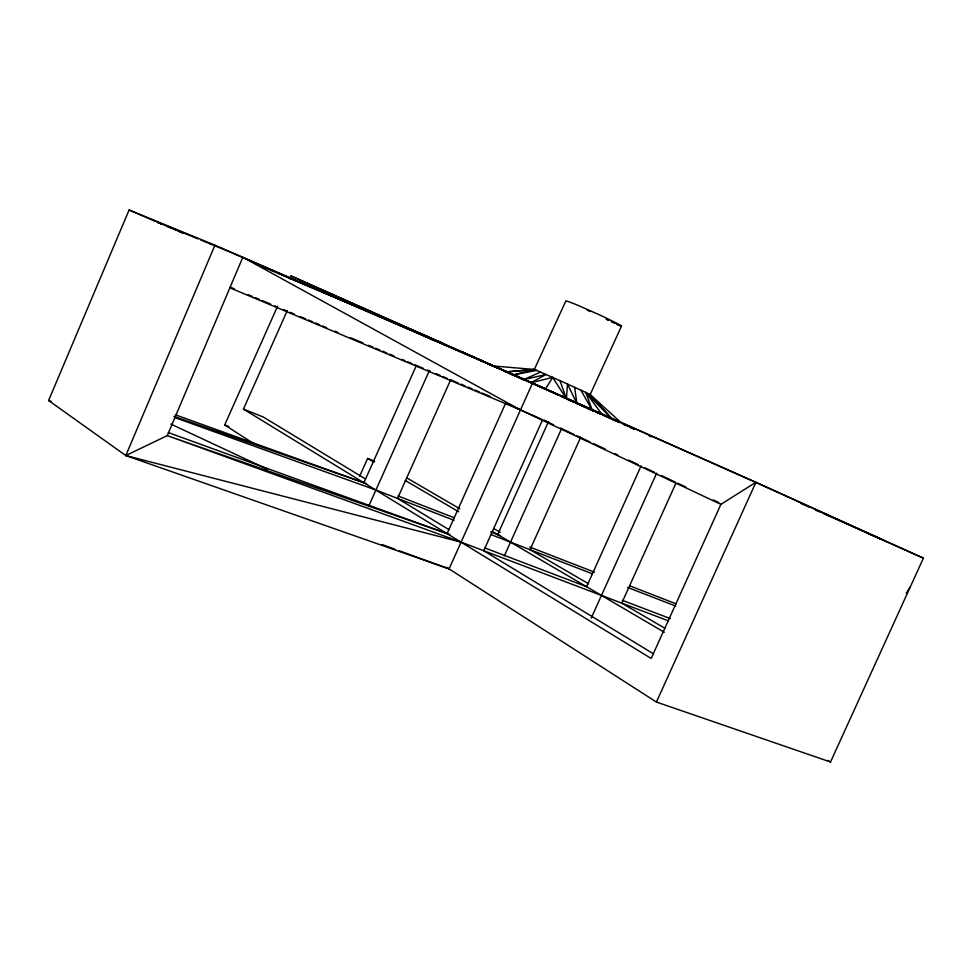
<?xml version="1.0" encoding="UTF-8"?>
<svg xmlns="http://www.w3.org/2000/svg" width="972" height="972" viewBox="0 0 972 972"><rect width="100%" height="100%" fill="white"/><g stroke="black" fill="none" stroke-linecap="round" stroke-linejoin="round"><path stroke-width="1.46" d="M566.409 398.824L567.502 384.049L560.018 380.672L534.539 369.482L492.658 365.909L462.976 352.35L496.996 367.805M289.814 278.709L291.041 275.951L755.937 482.258L923.4 558.147L830.525 762.012L656.416 702.051L449.076 568.899L125.801 455.564L48.6 400.513L129.106 209.988L214.946 245.187L532.559 383.053L593.528 410.634L567.721 399.407L572.945 401.764M668.59 620.914L461.093 542.133L125.801 455.564L214.946 245.187M253.899 443.706L224.69 424.971L277.53 306.302M656.416 702.051L755.937 482.258L720.92 504.347L651.167 658.445L243.425 409.103L287.262 310.627M359.579 476.402L367.61 458.444L374.585 461.214M416.223 365.861L363.917 482.72L173.818 416.32M368.51 506.57L429.466 370.429M450.68 379.785L397.524 498.417L448.979 529.643M399.249 550.772L449.076 568.899L532.559 383.053L231.47 252.647M542.631 419.673L483.716 550.723L653.585 653.889M497.664 534.6L548.135 422.37M504.298 555.972L561.561 428.676M580.746 437.108L530.056 549.69L588.546 583.771M641.119 465.843L586.59 586.699L485.077 548.038M591.243 618.071L656.683 473.133M675.917 483.242L621.752 603.126L664.957 628.313M528.719 370.988L534.321 369.469L565.886 300.907A26.681 1.312 24.2 0 1 577.733 305.244L599.226 314.734A34.81 1.701 24.2 0 1 617.354 323.652L621.485 326.179L590.174 394.547L612.712 419.661L585.837 392.457L567.502 384.049L576.87 403.514L582.337 405.956M565.607 397.572L552.691 377.403L545.389 389.165L530.785 382.786L546.07 374.451L523.665 379.639L477.908 359.02L558.365 394.899L539.557 386.346L548.014 390.38M906.208 593.175L910.314 586.869M125.801 455.564L167.257 435.626L242.818 257.276L520.482 409.929L541.246 419.066M523.665 379.639L540.602 372.057M507.263 372.361L519.668 377.865L509.389 373.26L513.143 374.961L534.539 369.482L506.205 371.924L495.392 366.857M530.785 382.786L552.691 377.403M513.143 374.961L536.678 370.356M506.205 371.924L534.321 369.469M430.268 339.204L441.835 342.8L281.771 274.955M510.434 374.159L517.651 376.443M48.6 400.513L51.407 401.521M175.361 414.801L366.602 483.764M175.009 417.608L375.909 490.058L454.021 520.275M168.35 432.601L449.915 534.649M461.093 542.133L167.257 435.626L447.108 533.579L505.732 402.991L720.92 504.347M382.166 544.563L394.984 549.229M606.078 319.18L608.849 320.347L607.512 319.8M617.281 324.636L621.485 326.179L617.657 324.454M622.287 600.295L670.328 618.605M398.022 495.951L454.155 517.724M490.641 531.878L500.434 535.669M529.752 547.042L594.5 572.168M629.686 585.824L676.135 603.855M490.751 534.479L592.288 573.784M627.657 587.465L675.747 606.091M224.69 424.971L228.906 426.611M243.425 409.103L263.254 416.988L365.423 478.941M156.456 221.81L164.499 225.115M181.205 231.98L165.835 225.662L171.412 228.031M184 233.122L197.96 238.857M200.754 240.011L230.085 252.052M230.085 287.068L234.288 288.83M248.273 294.723L252.477 296.484M255.272 297.663L259.463 299.425M262.27 300.603L270.666 304.139M274.857 305.901L277.664 307.079M283.253 309.424L287.457 311.198M290.251 312.377L294.443 314.138M300.044 316.495L305.645 318.84M308.44 320.019L312.644 321.793M315.438 322.959L319.63 324.733M322.437 325.912L326.628 327.673M335.024 331.197L337.831 332.375M350.418 337.673L363.006 342.97M368.607 345.327L372.811 347.089M375.605 348.268L379.797 350.029M382.603 351.208L386.795 352.97M389.602 354.148L393.794 355.922M402.189 359.446L404.984 360.624M407.79 361.803L411.982 363.564M414.777 364.743L423.172 368.279M427.376 370.04L430.171 371.219M435.772 373.564L439.964 375.338M442.77 376.516L446.962 378.278M449.757 379.457L458.152 382.98M460.959 384.159L465.151 385.92M467.957 387.099L472.149 388.873M474.944 390.039L479.147 391.813M481.942 392.992L490.338 396.515M229.878 287.797L520.482 409.929M167.694 226.585L176.078 230.133M178.872 231.312L183.064 233.086L178.775 231.287M261.346 266.194L265.538 267.968M268.333 269.147L272.525 270.921M275.319 272.099L279.511 273.873M282.305 275.064L429.077 337.138M174.207 229.222L178.386 230.996M255.053 263.534L260.897 266.097M262.015 266.486L267.859 269.05M270.386 270.034L274.566 271.808M277.348 272.998L281.54 274.772M611.91 321.744L620.561 325.486M129.106 209.988L155.119 221.264M596.322 412.262L598.959 413.428M544.016 420.281L549.569 422.723M524.844 380.161L529.594 382.251M320.262 289.061L497.336 367.914M462.976 352.35L758.78 483.74L880.936 539.083L831.169 516.934M800.746 503.399L809.044 507.092M815.69 510.203L820.101 512.013M822.871 513.24L830.453 516.776M867.838 533.421L923.4 558.147M585.071 407.183L593.272 410.852L580.904 405.166L593.357 410.767M613.733 420.001L616.442 421.216M596.128 412.007L600.271 413.878M603.041 415.117L610.902 418.738M615.483 420.718L619.626 422.577L603.15 414.983M624.194 424.715L628.179 426.514M630.694 427.546L634.838 429.417L629.37 426.854M492.658 365.909L496.789 367.756M503.666 370.854L506.4 372.057M521.138 378.74L523.495 379.809L520.943 378.655M611.279 321.574L615.106 323.299M594.864 411.241L600.392 413.744M622.469 423.731L625.239 424.983M648.701 435.59L651.459 436.841M595.982 411.994L600.101 413.865M580.734 405.263L584.609 407.013M587.185 408.179L591.061 409.929M291.041 275.951L370.089 311.562M370.794 311.963L385.313 318.439M390.039 320.651L394.158 322.51M394.997 322.813L400.537 325.316M559.69 395.507L574.245 402.141M576.894 403.344L579.531 404.546M550.638 391.582L558.523 395.203M561.16 396.418L565.097 398.228M170.902 424.096L267.166 469.148M543.992 420.317L553.554 424.813M560.382 428.02L574.039 434.448M576.76 435.735L590.417 442.163M593.151 443.439L605.447 449.222M614.997 453.73L617.73 455.005M628.653 460.145L638.215 464.64M645.043 467.86L654.606 472.356M661.434 475.563L675.078 481.99M677.812 483.278L686.013 487.13M713.314 499.985L718.782 502.548M591.851 409.127L585.837 392.457L590.174 394.547L621.691 423.185M406.563 477.774L459.878 508.818M493.679 528.501L500.179 532.279M367.61 458.444L374.111 462.247M405.324 480.533L458.65 511.746M492.464 531.55L664.338 632.286M827.937 760.432L830.525 762.012M446.561 567.284L449.076 568.899M589.166 394.037L612.712 419.661M585.837 392.457L602.567 415.117M580.879 390.161L591.632 409.248M560.018 380.672L565.923 397.427M574.622 387.293L576.87 403.514M587.27 310.214A13.669 0.668 24.2 0 1 590.259 311.477M162.105 224.216L157.914 222.442L162.069 224.216"/></g></svg>
